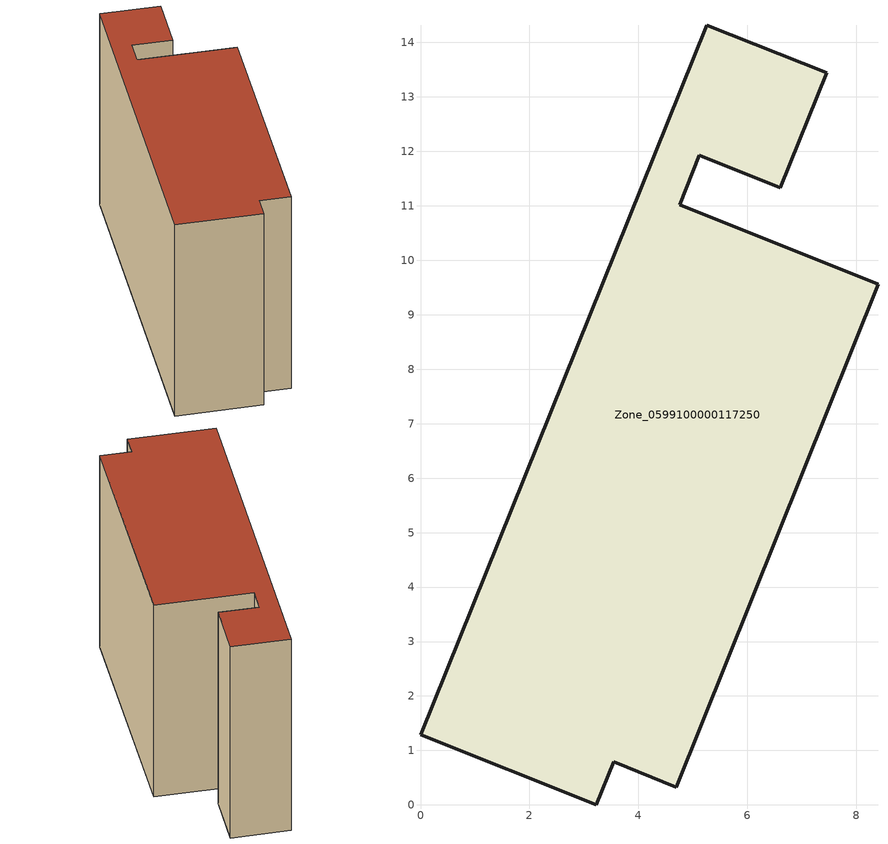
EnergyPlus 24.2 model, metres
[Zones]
Zone_0599100000117250
 floor ground (C_G): 5.12,11.93 4.76,11.02 8.4,9.56 4.7,0.33 3.55,0.79 3.23,0 0,1.29 5.26,14.32 7.46,13.44 6.61,11.33 z6.51
 wall outside (C_F): 4.76,11.02 5.12,11.93 6.61,11.33 7.46,13.44 5.26,14.32 0,1.29 3.23,0 3.55,0.79 4.7,0.33 8.4,9.56 4.76,11.02 z6.51:15.53
 roof outside (C_R): 7.46,13.44 5.26,14.32 0,1.29 3.23,0 3.55,0.79 4.7,0.33 8.4,9.56 4.76,11.02 5.12,11.93 6.61,11.33 z15.53
[BUILDING]
Pand.0599100000117250: North Axis=0; Terrain=City; Loads Convergence Tolerance Value=0.04; Temperature Convergence Tolerance Value=0.4; Solar Distribution=FullExterior; Maximum Number of Warmup Days=25; Minimum Number of Warmup Days=1
[Site:Location]
Rotterdam.The.Hague.AP_ZH_NLD Design_Conditions: Latitude=51.96; Longitude=4.45; Time Zone=1; Elevation=-4.5
[SITE:GROUNDTEMPERATURE:BUILDINGSURFACE]
18, 18, 18, 18, 18, 18, 18, 18, 18, 18, 18, 18
[MATERIAL] Thermal Absorptance=0.9; Solar Absorptance=0.7; Visible Absorptance=0.7
Name | Roughness | Thickness | Conductivity | Density | Specific Heat
G.TC.1975-1991 | MediumSmooth | 0.15 | 0.288461 | 540 | 1210
F.TC.1975-1991 | Rough | 0.3 | 0.230769 | 1920 | 840
R.TC.1975-1991 | MediumRough | 0.2 | 0.153846 | 1500 | 1000
[CONSTRUCTION]
C_G: G.TC.1975-1991
C_F: F.TC.1975-1991
C_R: R.TC.1975-1991
[ZONE]
Zone_0599100000117250: Type=1; Multiplier=1; Ceiling Height=Autocalculate; Volume=Autocalculate; Floor Area=autocalculate; Part of Total Floor Area=Yes
[ZONEINFILTRATION:DESIGNFLOWRATE]
Infil_Zone_0599100000117250: Zone or ZoneList or Space or SpaceList=Zone_0599100000117250; Schedule=AlwaysOn; Design Flow Rate Calculation Method=Flow/Area; Flow Rate per Floor Area=0.003; Constant Term Coefficient=1; Temperature Term Coefficient=0; Velocity Term Coefficient=0; Velocity Squared Term Coefficient=0
[HVACTEMPLATE:ZONE:IDEALLOADSAIRSYSTEM]
Zone_0599100000117250: Maximum Heating Supply Air Temperature=50; Minimum Cooling Supply Air Temperature=13; Maximum Heating Supply Air Humidity Ratio=0.0156; Minimum Cooling Supply Air Humidity Ratio=0.0077; Heating Limit=NoLimit; Cooling Limit=NoLimit; Dehumidification Control Type=ConstantSensibleHeatRatio; Cooling Sensible Heat Ratio=0.7; Dehumidification Setpoint=60; Humidification Control Type=None; Humidification Setpoint=30; Outdoor Air Method=None; Outdoor Air Flow Rate per Person=0.00944; Outdoor Air Flow Rate per Zone Floor Area=0; Outdoor Air Flow Rate per Zone=0; Demand Controlled Ventilation Type=None; Outdoor Air Economizer Type=NoEconomizer; Heat Recovery Type=None; Sensible Heat Recovery Effectiveness=0.7; Latent Heat Recovery Effectiveness=0.65
[ZONECONTROL:THERMOSTAT]
ThermostatControl_Zone_0599100000117250: Zone or ZoneList=Zone_0599100000117250; Control Type Schedule=DualSetpointControlType; Control 1=Thermostat_Zone_0599100000117250; Temperature Difference Between Cutout And Setpoint=0
[THERMOSTATSETPOINT:DUALSETPOINT]
Thermostat_Zone_0599100000117250: Heating Setpoint Temperature Schedule=HeatingSetpoint_Zone_0599100000117250; Cooling Setpoint Temperature Schedule=CoolingSetpoint_Zone_0599100000117250
[SCHEDULE:COMPACT]
HeatingSetpoint_Zone_0599100000117250: Through: 12/31, For: AllDays, Until: 24:00, 21
CoolingSetpoint_Zone_0599100000117250: Through: 12/31, For: AllDays, Until: 24:00, 24
DualSetpointControlType: Through: 12/31, For: AllDays, Until: 24:00, 4
AlwaysOn: Through: 12/31, For: AllDays, Until: 24:00, 1
